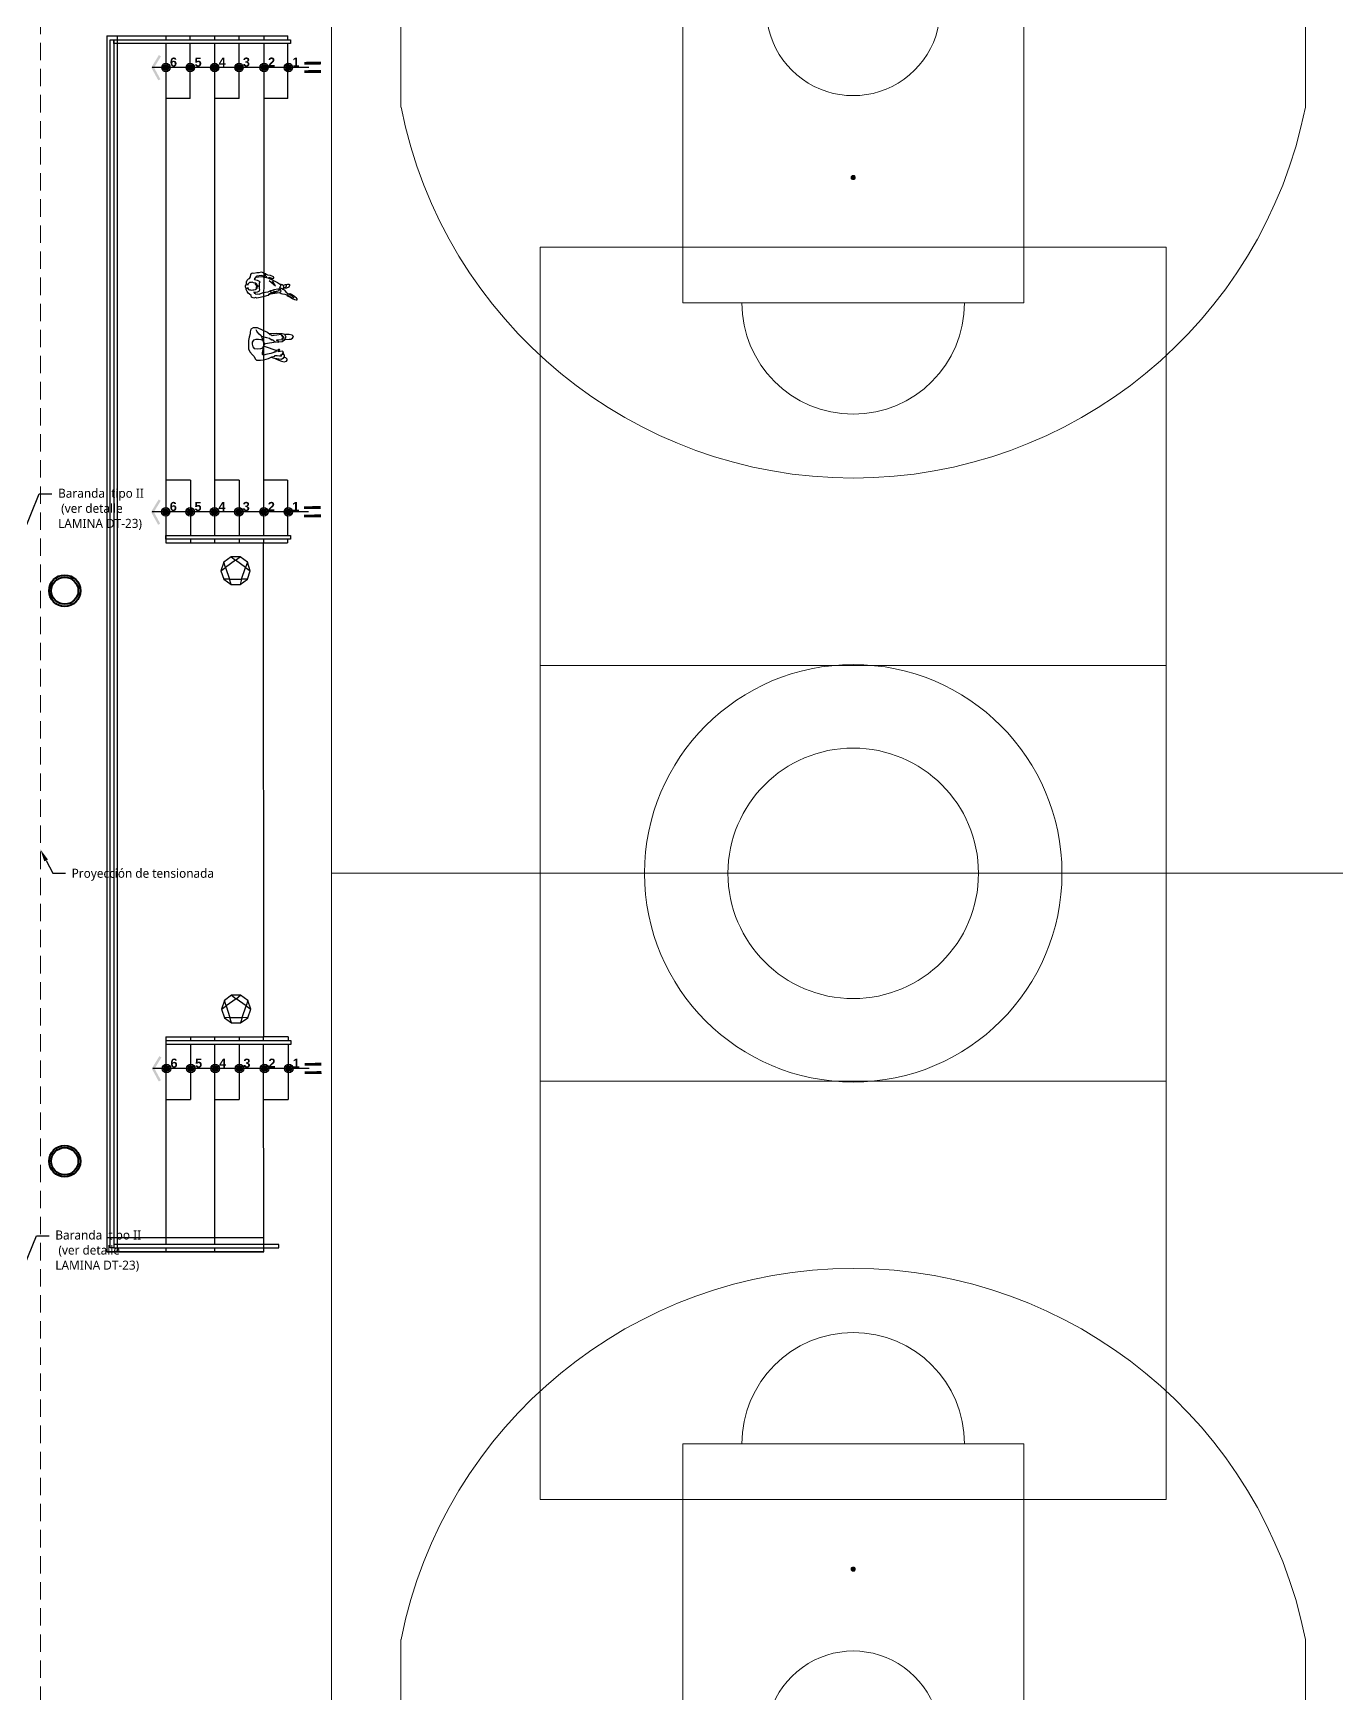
# Model space of a CAD drawing. Header units: metres. Extents: x 28 to 148, y 23 to 113.
# Drawn here: x 54.74 to 73.47, y 52.92 to 76.79 of the extents above; entities that cross this region are included whole.
import ezdxf
from ezdxf import colors
from ezdxf.entities.mleader import LeaderData, LeaderLine
from ezdxf.enums import TextEntityAlignment as Align
from ezdxf.math import Vec2, Vec3

# ---------------------------------------------------------------- set-up
doc = ezdxf.new("R2010")
doc.units = ezdxf.units.M
doc.linetypes.add('DASHED2', pattern=[0.375, 0.25, -0.125])
for name, color, linetype, lineweight in [('04', 135, 'Continuous', 40), ('0_Pluma_Nº__1', 8, 'Continuous', 9), ('0_Pluma_Nº__2', 250, 'Continuous', 20), ('letras sr', 7, 'Continuous', 5), ('Proyeccciones', 1, 'DASHED2', 18)]:
    doc.layers.add(name, color=color, linetype=linetype, lineweight=lineweight)
doc.styles.add('Generales', font='trebuc.ttf', dxfattribs={"height": 0.1})
doc.styles.add('TURBO_NPT', font='sanssb__.ttf')

# ---------------------------------------------------------------- blocks, each defined once
blk = doc.blocks.new('CANCHA TOTAL')
at = {"layer": '0_Pluma_Nº__1'}
h = blk.add_hatch(color=256, dxfattribs=at)
h.dxf.hatch_style = 1
h.paths.add_polyline_path([(872.982, -120.415, -1), (872.982, -120.475, -1)])
h = blk.add_hatch(color=256, dxfattribs=at)
h.dxf.hatch_style = 1
h.paths.add_polyline_path([(872.982, -140.475, 1), (872.982, -140.415, 1)])
for p, q in [((880.482, -116.445), (865.482, -116.445)), ((865.482, -116.445), (865.482, -144.445)), ((880.482, -116.445), (865.482, -116.445)), ((865.482, -116.445), (865.482, -144.445)), ((866.482, -119.435), (866.482, -116.445)), ((870.532, -122.245), (870.532, -116.445)), ((870.532, -116.445), (870.532, -122.245)), ((871.482, -116.445), (874.482, -116.445)), ((871.482, -116.445), (874.482, -116.445)), ((871.482, -116.445), (874.482, -116.445)), ((875.432, -122.245), (875.432, -116.445)), ((875.432, -116.445), (875.432, -122.245)), ((879.482, -116.445), (879.482, -119.435)), ((879.482, -116.445), (879.482, -119.435)), ((880.482, -144.445), (880.482, -116.445)), ((880.482, -144.445), (880.482, -116.445)), ((874.175, -117.645), (871.789, -117.645)), ((866.482, -118.195), (879.482, -118.195)), ((868.482, -121.445), (868.482, -139.445)), ((877.482, -121.445), (868.482, -121.445)), ((877.482, -139.445), (877.482, -121.445)), ((875.432, -122.245), (870.532, -122.245)), ((870.532, -122.245), (875.432, -122.245)), ((868.482, -127.457), (877.482, -127.457)), ((865.482, -130.445), (880.482, -130.445)), ((868.482, -133.433), (877.482, -133.433)), ((877.482, -133.433), (868.482, -133.433)), ((870.532, -138.645), (875.432, -138.645)), ((870.532, -144.445), (870.532, -138.645)), ((875.432, -144.445), (875.432, -138.645)), ((868.482, -139.445), (877.482, -139.445)), ((866.482, -141.455), (866.482, -144.445)), ((879.482, -144.445), (879.482, -141.455)), ((866.482, -142.695), (879.482, -142.695)), ((874.175, -143.245), (871.789, -143.245)), ((865.482, -144.445), (880.482, -144.445)), ((865.482, -144.445), (880.482, -144.445)), ((871.482, -144.445), (874.482, -144.445)), ((871.482, -144.445), (874.482, -144.445)), ((871.482, -144.445), (874.482, -144.445))]:
    blk.add_line(p, q, dxfattribs=at)
for centre, radius in [((872.982, -120.445), 0.03), ((872.982, -130.445), 3), ((872.982, -130.445), 1.8), ((872.982, -140.445), 0.03)]:
    blk.add_circle(centre, radius, dxfattribs=at)
for centre, radius, start, end in [((872.982, -118.018), 1.25, 162.6433, 17.3567), ((872.982, -118.136), 6.628, 191.2965, 348.7035), ((872.982, -122.245), 1.6, 180, 0), ((872.982, -142.753), 6.628, 11.2965, 168.7035), ((872.982, -138.645), 1.6, 0, 180), ((872.982, -142.872), 1.25, 342.6433, 197.3567)]:
    blk.add_arc(centre, radius, start, end, dxfattribs=at)
blk = doc.blocks.new('A$Cc5122029')
at = {"layer": '04', "linetype": 'Continuous'}
for radius in [0.225, 0.195]:
    blk.add_circle((0, 0), radius, dxfattribs=at)

msp = doc.modelspace()

# ---------------------------------------------------------------- hatches: boundary and pattern name
at = {"true_color": 0x939598}
for points in [[(56.536, 76.112), (56.566, 76.128), (56.475, 76.295), (56.574, 76.457), (56.544, 76.475), (56.435, 76.296)], [(56.616, 76.267, -1), (56.675, 76.327, -1)], [(56.616, 76.327, -1), (56.676, 76.267, -1)], [(56.966, 76.267, -1), (57.025, 76.327, -1)], [(56.966, 76.327, -1), (57.026, 76.268, -1)], [(57.316, 76.267, -1), (57.375, 76.327, -1)], [(57.316, 76.327, -1), (57.376, 76.267, -1)], [(57.666, 76.267, -1), (57.725, 76.327, -1)], [(57.666, 76.327, -1), (57.726, 76.267, -1)], [(58.027, 76.267, -1), (58.086, 76.327, -1)], [(58.027, 76.327, -1), (58.086, 76.267, -1)], [(58.377, 76.267, -1), (58.436, 76.327, -1)], [(58.377, 76.327, -1), (58.436, 76.267, -1)], [(56.533, 69.725), (56.563, 69.741), (56.472, 69.908), (56.571, 70.07), (56.541, 70.088), (56.432, 69.909)], [(56.613, 69.88, -1), (56.673, 69.94, -1)], [(56.613, 69.94, -1), (56.673, 69.88, -1)], [(56.963, 69.88, -1), (57.023, 69.94, -1)], [(56.963, 69.94, -1), (57.023, 69.88, -1)], [(57.313, 69.88, -1), (57.373, 69.94, -1)], [(57.313, 69.94, -1), (57.373, 69.88, -1)], [(57.663, 69.88, -1), (57.723, 69.94, -1)], [(57.663, 69.94, -1), (57.723, 69.88, -1)], [(58.024, 69.88, -1), (58.083, 69.94, -1)], [(58.024, 69.94, -1), (58.083, 69.88, -1)], [(58.374, 69.88, -1), (58.433, 69.94, -1)], [(58.374, 69.94, -1), (58.433, 69.88, -1)], [(56.542, 61.724), (56.573, 61.74), (56.482, 61.907), (56.581, 62.069), (56.551, 62.087), (56.442, 61.908)], [(56.623, 61.879, -1), (56.682, 61.939, -1)], [(56.623, 61.939, -1), (56.682, 61.879, -1)], [(56.973, 61.879, -1), (57.032, 61.939, -1)], [(56.973, 61.939, -1), (57.032, 61.879, -1)], [(57.323, 61.879, -1), (57.382, 61.939, -1)], [(57.323, 61.939, -1), (57.382, 61.879, -1)], [(57.673, 61.879, -1), (57.732, 61.939, -1)], [(57.673, 61.939, -1), (57.732, 61.879, -1)], [(58.034, 61.879, -1), (58.093, 61.939, -1)], [(58.033, 61.939, -1), (58.093, 61.879, -1)], [(58.384, 61.879, -1), (58.443, 61.939, -1)], [(58.383, 61.939, -1), (58.443, 61.879, -1)]]:
    msp.add_hatch(color=252, dxfattribs=at).paths.add_polyline_path(points)
h = msp.add_hatch(color=252, dxfattribs=at)
h.paths.add_polyline_path([(58.874, 76.38), (58.874, 76.34), (58.634, 76.338), (58.634, 76.378)])
h.paths.add_polyline_path([(58.875, 76.26), (58.875, 76.22), (58.635, 76.218), (58.635, 76.258)])
h = msp.add_hatch(color=252, dxfattribs=at)
h.paths.add_polyline_path([(58.871, 69.993), (58.871, 69.953), (58.631, 69.951), (58.631, 69.991)])
h.paths.add_polyline_path([(58.872, 69.873), (58.872, 69.833), (58.632, 69.831), (58.632, 69.871)])
h = msp.add_hatch(color=252, dxfattribs=at)
h.paths.add_polyline_path([(58.88, 61.992), (58.881, 61.952), (58.641, 61.95), (58.64, 61.99)])
h.paths.add_polyline_path([(58.881, 61.872), (58.882, 61.832), (58.642, 61.83), (58.641, 61.87)])

# ---------------------------------------------------------------- linework, layer by layer
at = {"color": 252, "true_color": 0x939598}
for p, q in [((55.796, 76.751), (55.798, 59.274)), ((55.946, 76.751), (55.946, 59.274)), ((56.646, 76.751), (56.646, 76.694)), ((56.646, 76.644), (56.646, 69.464)), ((56.996, 76.694), (56.996, 76.751)), ((56.996, 75.851), (56.996, 76.644)), ((57.346, 76.751), (57.346, 76.694)), ((57.346, 76.644), (57.346, 69.569)), ((57.696, 76.694), (57.696, 76.751)), ((57.696, 75.851), (57.696, 76.644)), ((58.054, 76.644), (58.047, 69.569)), ((58.054, 76.752), (58.054, 76.694)), ((58.398, 76.694), (58.398, 76.752)), ((58.398, 75.851), (58.398, 76.644)), ((56.996, 75.851), (56.646, 75.851)), ((57.696, 75.851), (57.346, 75.851)), ((58.398, 75.851), (58.048, 75.851)), ((58.054, 73.299), (58.054, 73.284)), ((58.077, 73.331), (58.071, 73.323)), ((58.071, 73.323), (58.072, 73.309)), ((58.072, 73.309), (58.079, 73.299)), ((57.948, 73.182), (57.955, 73.164)), ((57.957, 73.146), (57.953, 73.127)), ((58.156, 73.087), (58.149, 73.08)), ((58.149, 73.08), (58.149, 73.072)), ((58.149, 73.072), (58.157, 73.064)), ((58.157, 73.064), (58.165, 73.063)), ((58.207, 73.078), (58.19, 73.079)), ((58.217, 73.074), (58.207, 73.078)), ((58.228, 73.075), (58.217, 73.074)), ((58.238, 73.075), (58.228, 73.075)), ((57.934, 72.557), (57.899, 72.554)), ((57.964, 72.553), (57.934, 72.557)), ((57.833, 72.374), (57.832, 72.254)), ((57.842, 72.419), (57.833, 72.374)), ((57.856, 72.469), (57.842, 72.419)), ((57.857, 72.5), (57.856, 72.469)), ((57.868, 72.536), (57.857, 72.5)), ((57.899, 72.554), (57.868, 72.536)), ((57.886, 72.35), (57.884, 72.319)), ((57.884, 72.319), (57.893, 72.28)), ((57.905, 72.376), (57.886, 72.35)), ((57.94, 72.386), (57.905, 72.376)), ((57.977, 72.388), (57.94, 72.386)), ((57.95, 72.509), (57.941, 72.526)), ((57.962, 72.491), (57.95, 72.509)), ((57.988, 72.463), (57.962, 72.491)), ((58.105, 72.49), (57.964, 72.553)), ((58.016, 72.385), (57.977, 72.388)), ((58.016, 72.439), (57.988, 72.463)), ((58.028, 72.41), (58.016, 72.439)), ((58.037, 72.374), (58.016, 72.385)), ((58.021, 72.434), (58.09, 72.416)), ((58.04, 72.377), (58.028, 72.41)), ((58.046, 72.352), (58.037, 72.374)), ((58.054, 72.337), (58.046, 72.352)), ((58.063, 72.334), (58.054, 72.337)), ((58.069, 72.325), (58.063, 72.334)), ((58.067, 72.316), (58.069, 72.325)), ((58.075, 72.331), (58.225, 72.352)), ((58.09, 72.416), (58.132, 72.407)), ((58.142, 72.454), (58.105, 72.49)), ((58.132, 72.407), (58.163, 72.385)), ((58.234, 72.472), (58.135, 72.469)), ((58.165, 72.448), (58.142, 72.454)), ((58.163, 72.385), (58.174, 72.389)), ((58.174, 72.439), (58.165, 72.448)), ((58.184, 72.443), (58.174, 72.439)), ((58.174, 72.389), (58.187, 72.376)), ((58.201, 72.443), (58.184, 72.443)), ((58.187, 72.376), (58.201, 72.361)), ((58.24, 72.451), (58.201, 72.443)), ((58.201, 72.361), (58.237, 72.356)), ((58.318, 72.467), (58.234, 72.472)), ((58.237, 72.356), (58.258, 72.347)), ((58.238, 72.383), (58.327, 72.388)), ((58.238, 72.374), (58.238, 72.383)), ((58.268, 72.359), (58.238, 72.374)), ((58.303, 72.458), (58.24, 72.451)), ((58.258, 72.347), (58.268, 72.352)), ((58.268, 72.352), (58.268, 72.359)), ((58.27, 72.356), (58.318, 72.358)), ((58.309, 72.449), (58.303, 72.458)), ((58.307, 72.442), (58.309, 72.449)), ((58.325, 72.439), (58.307, 72.442)), ((58.31, 72.404), (58.339, 72.41)), ((58.328, 72.403), (58.31, 72.404)), ((58.315, 72.425), (58.325, 72.431)), ((58.333, 72.424), (58.315, 72.425)), ((58.354, 72.457), (58.318, 72.467)), ((58.318, 72.358), (58.352, 72.385)), ((58.325, 72.431), (58.325, 72.439)), ((58.327, 72.388), (58.33, 72.395)), ((58.33, 72.395), (58.328, 72.403)), ((58.34, 72.422), (58.333, 72.424)), ((58.339, 72.41), (58.34, 72.422)), ((58.352, 72.385), (58.372, 72.421)), ((58.372, 72.421), (58.354, 72.457)), ((58.357, 72.386), (58.419, 72.391)), ((58.375, 72.461), (58.364, 72.457)), ((58.416, 72.46), (58.375, 72.461)), ((58.458, 72.449), (58.416, 72.46)), ((58.419, 72.391), (58.443, 72.391)), ((58.443, 72.391), (58.465, 72.406)), ((58.477, 72.431), (58.458, 72.449)), ((58.465, 72.406), (58.477, 72.431)), ((57.832, 72.254), (57.85, 72.212)), ((57.85, 72.212), (57.89, 72.166)), ((57.89, 72.166), (57.913, 72.145)), ((57.893, 72.28), (57.916, 72.259)), ((57.913, 72.145), (57.928, 72.11)), ((57.916, 72.259), (57.964, 72.254)), ((57.928, 72.11), (57.946, 72.092)), ((57.946, 72.092), (58.006, 72.088)), ((57.964, 72.254), (58.01, 72.257)), ((58.006, 72.088), (58.055, 72.095)), ((58.01, 72.257), (58.037, 72.266)), ((58.033, 72.196), (58.042, 72.242)), ((58.034, 72.173), (58.033, 72.196)), ((58.039, 72.166), (58.034, 72.173)), ((58.037, 72.266), (58.048, 72.281)), ((58.052, 72.163), (58.039, 72.166)), ((58.042, 72.242), (58.042, 72.268)), ((58.048, 72.281), (58.055, 72.304)), ((58.082, 72.17), (58.052, 72.163)), ((58.054, 72.31), (58.067, 72.316)), ((58.055, 72.304), (58.054, 72.31)), ((58.055, 72.095), (58.12, 72.116)), ((58.057, 72.292), (58.241, 72.23)), ((58.154, 72.185), (58.082, 72.17)), ((58.12, 72.116), (58.166, 72.137)), ((58.195, 72.2), (58.154, 72.185)), ((58.211, 72.116), (58.157, 72.128)), ((58.166, 72.137), (58.21, 72.148)), ((58.211, 72.209), (58.195, 72.2)), ((58.21, 72.148), (58.213, 72.157)), ((58.214, 72.205), (58.211, 72.209)), ((58.27, 72.103), (58.211, 72.116)), ((58.213, 72.157), (58.246, 72.157)), ((58.234, 72.229), (58.214, 72.205)), ((58.222, 72.11), (58.306, 72.076)), ((58.256, 72.235), (58.234, 72.229)), ((58.246, 72.157), (58.277, 72.154)), ((58.27, 72.244), (58.256, 72.235)), ((58.259, 72.217), (58.282, 72.238)), ((58.261, 72.212), (58.259, 72.217)), ((58.321, 72.221), (58.261, 72.212)), ((58.279, 72.244), (58.27, 72.244)), ((58.306, 72.098), (58.27, 72.103)), ((58.277, 72.154), (58.306, 72.155)), ((58.282, 72.238), (58.279, 72.244)), ((58.295, 72.169), (58.325, 72.178)), ((58.309, 72.164), (58.295, 72.169)), ((58.306, 72.155), (58.309, 72.164)), ((58.328, 72.113), (58.306, 72.098)), ((58.318, 72.185), (58.334, 72.193)), ((58.327, 72.182), (58.318, 72.185)), ((58.331, 72.212), (58.321, 72.221)), ((58.324, 72.202), (58.331, 72.212)), ((58.334, 72.2), (58.324, 72.202)), ((58.325, 72.178), (58.327, 72.182)), ((58.327, 72.185), (58.345, 72.161)), ((58.345, 72.136), (58.328, 72.113)), ((58.334, 72.193), (58.334, 72.2)), ((58.345, 72.161), (58.345, 72.136)), ((58.369, 72.124), (58.345, 72.13)), ((58.39, 72.107), (58.369, 72.124)), ((58.379, 72.076), (58.39, 72.091)), ((58.39, 72.091), (58.39, 72.107)), ((58.306, 72.076), (58.346, 72.065)), ((58.346, 72.065), (58.379, 72.076)), ((57, 70.364), (56.65, 70.364)), ((57, 70.364), (57, 69.569)), ((57.7, 70.364), (57.35, 70.364)), ((57.7, 70.364), (57.7, 69.569)), ((58.395, 70.364), (58.045, 70.364)), ((58.395, 70.364), (58.395, 69.569)), ((56.646, 69.464), (58.046, 69.464)), ((57, 69.519), (57, 69.464)), ((57.346, 69.519), (57.346, 69.464)), ((57.7, 69.519), (57.7, 69.464)), ((58.045, 69.464), (58.046, 62.365)), ((58.045, 69.464), (58.395, 69.464)), ((58.047, 69.519), (58.047, 69.464)), ((58.395, 69.519), (58.395, 69.464)), ((57.581, 69.264), (57.646, 69.214)), ((57.646, 69.214), (57.711, 69.264)), ((57.436, 69.064), (57.503, 69.111)), ((57.503, 69.111), (57.476, 69.188)), ((57.816, 69.188), (57.788, 69.111)), ((57.788, 69.111), (57.856, 69.064)), ((57.558, 68.943), (57.476, 68.941)), ((57.581, 68.864), (57.558, 68.943)), ((57.734, 68.943), (57.711, 68.864)), ((57.816, 68.941), (57.734, 68.943)), ((57.444, 62.763), (57.512, 62.81)), ((57.512, 62.81), (57.485, 62.887)), ((57.59, 62.963), (57.654, 62.913)), ((57.654, 62.913), (57.719, 62.963)), ((57.824, 62.887), (57.797, 62.81)), ((57.797, 62.81), (57.864, 62.763)), ((57.566, 62.642), (57.485, 62.64)), ((57.59, 62.564), (57.566, 62.642)), ((57.743, 62.642), (57.719, 62.564)), ((57.824, 62.64), (57.743, 62.642)), ((56.646, 62.363), (58.054, 62.365)), ((56.646, 62.365), (56.646, 59.382)), ((57, 62.363), (57, 62.308)), ((57.346, 62.363), (57.346, 62.308)), ((57.7, 62.363), (57.7, 62.308)), ((58.044, 62.365), (58.044, 62.308)), ((58.404, 62.365), (58.054, 62.365)), ((58.404, 62.363), (58.404, 62.308)), ((57, 62.258), (57, 61.463)), ((57.346, 62.258), (57.346, 59.382)), ((57.7, 62.258), (57.7, 61.463)), ((58.044, 62.258), (58.05, 59.274)), ((58.404, 62.258), (58.404, 61.463)), ((56.648, 61.463), (56.998, 61.463)), ((57.348, 61.463), (57.698, 61.463)), ((58.047, 61.463), (58.404, 61.463)), ((58.05, 59.274), (55.796, 59.274)), ((56.646, 59.332), (56.646, 59.274)), ((57.346, 59.332), (57.346, 59.274))]:
    msp.add_line(p, q, dxfattribs=at)
for points in [[(55.796, 76.751), (58.398, 76.752)], [(55.896, 76.694), (55.896, 59.332), (55.846, 59.332), (55.846, 76.694), (55.896, 76.694)], [(58.438, 76.644), (55.946, 76.644), (55.896, 76.644), (55.896, 76.694), (58.438, 76.694), (58.438, 76.644)], [(58.699, 76.297), (56.45, 76.297)], [(57.802, 73.182), (57.805, 73.218), (57.815, 73.241), (57.831, 73.261), (57.844, 73.265), (57.849, 73.265), (57.862, 73.288), (57.868, 73.323), (57.882, 73.339), (57.887, 73.339), (57.899, 73.344), (57.911, 73.342), (57.953, 73.352), (57.986, 73.352), (58.02, 73.359), (58.039, 73.352), (58.042, 73.344), (58.079, 73.337), (58.085, 73.327), (58.107, 73.317), (58.143, 73.312), (58.187, 73.292), (58.185, 73.287), (58.192, 73.282), (58.194, 73.275), (58.198, 73.267), (58.192, 73.263), (58.187, 73.263), (58.186, 73.258), (58.127, 73.279), (58.123, 73.275), (58.151, 73.255), (58.144, 73.253), (58.116, 73.269), (58.097, 73.276), (58.092, 73.292), (58.084, 73.299), (58.081, 73.293), (58.034, 73.304), (58.013, 73.306), (57.954, 73.296), (57.941, 73.291), (57.94, 73.282), (57.932, 73.284), (57.927, 73.265), (57.917, 73.267), (57.917, 73.252), (57.912, 73.242)], [(57.941, 73.283), (57.974, 73.288), (58.018, 73.291), (58.065, 73.282), (58.093, 73.279)], [(57.904, 73.074), (57.912, 73.067), (57.915, 73.053), (57.924, 73.053), (57.936, 73.041), (57.957, 73.044), (57.986, 73.041), (58.041, 73.061), (58.079, 73.07), (58.115, 73.072), (58.153, 73.092), (58.168, 73.091), (58.203, 73.104), (58.253, 73.118), (58.259, 73.114), (58.266, 73.114), (58.267, 73.108), (58.275, 73.104), (58.266, 73.093), (58.27, 73.088), (58.238, 73.075), (58.236, 73.067), (58.209, 73.061), (58.187, 73.061), (58.175, 73.063), (58.168, 73.059), (58.158, 73.051), (58.123, 73.037), (58.109, 73.019), (58.056, 73.004), (58.001, 72.991), (57.954, 72.982), (57.931, 72.989), (57.91, 72.983), (57.876, 72.996), (57.869, 73.021), (57.847, 73.04), (57.826, 73.054), (57.811, 73.075), (57.801, 73.105), (57.801, 73.123)], [(57.919, 73.249), (57.958, 73.242), (57.986, 73.227), (57.993, 73.214), (57.988, 73.191), (57.984, 73.155), (57.988, 73.119), (57.992, 73.101), (57.987, 73.085), (57.979, 73.079), (57.957, 73.067), (57.934, 73.063), (57.917, 73.061)], [(57.936, 73.11), (57.946, 73.119), (57.949, 73.136), (57.95, 73.159), (57.938, 73.177), (57.927, 73.181), (57.932, 73.182), (57.934, 73.191), (57.927, 73.198)], [(58.154, 73.258), (58.203, 73.231), (58.247, 73.208), (58.28, 73.189), (58.296, 73.169), (58.288, 73.146), (58.276, 73.136), (58.288, 73.106), (58.295, 73.087), (58.291, 73.071), (58.279, 73.058), (58.246, 73.054), (58.211, 73.049), (58.144, 73.038), (58.127, 73.03)], [(58.127, 73.236), (58.219, 73.159), (58.179, 73.224)], [(58.279, 73.135), (58.291, 73.13), (58.309, 73.119), (58.327, 73.112), (58.346, 73.1), (58.37, 73.071), (58.401, 73.045), (58.429, 73.034), (58.48, 73.003), (58.486, 72.991), (58.48, 72.983), (58.466, 72.982), (58.437, 72.995), (58.414, 73.01), (58.389, 73.023), (58.36, 73.036), (58.322, 73.04), (58.304, 73.046), (58.281, 73.058)], [(58.329, 73.117), (58.338, 73.129), (58.338, 73.14), (58.335, 73.16), (58.322, 73.174), (58.3, 73.178), (58.292, 73.177)], [(58.34, 73.134), (58.36, 73.138), (58.374, 73.147), (58.38, 73.156), (58.38, 73.167), (58.367, 73.172), (58.344, 73.167), (58.334, 73.163)], [(58.335, 73.168), (58.365, 73.178), (58.395, 73.185), (58.414, 73.184), (58.423, 73.176), (58.422, 73.163), (58.41, 73.14), (58.38, 73.125), (58.34, 73.122)], [(58.406, 73.046), (58.427, 73.047), (58.452, 73.038), (58.477, 73.019), (58.494, 73.008), (58.515, 72.989), (58.526, 72.972), (58.528, 72.955), (58.517, 72.952), (58.497, 72.956), (58.473, 72.968), (58.456, 72.977), (58.437, 72.99), (58.405, 73.007), (58.393, 73.012), (58.387, 73.021)], [(58.697, 69.91), (56.447, 69.91)], [(58.435, 69.519), (56.646, 69.519), (56.646, 69.519), (56.646, 69.569), (58.435, 69.569), (58.435, 69.519)], [(58.444, 62.308), (56.646, 62.308), (56.646, 62.308), (56.646, 62.258), (58.444, 62.258), (58.444, 62.308)], [(58.706, 61.909), (56.457, 61.909)], [(58.27, 59.382), (55.946, 59.382), (55.896, 59.382), (55.896, 59.332), (58.27, 59.331), (58.27, 59.381)]]:
    msp.add_lwpolyline(points, dxfattribs=at)
for points in [[(57.972, 73.158), (57.964, 73.164), (57.955, 73.168), (57.951, 73.185), (57.938, 73.197), (57.903, 73.204), (57.887, 73.21), (57.869, 73.207), (57.847, 73.206), (57.83, 73.194), (57.822, 73.182), (57.821, 73.169), (57.818, 73.178), (57.805, 73.181), (57.794, 73.174), (57.785, 73.159), (57.785, 73.144), (57.789, 73.134), (57.801, 73.127), (57.817, 73.126), (57.823, 73.134), (57.823, 73.121), (57.834, 73.108), (57.848, 73.1), (57.862, 73.1), (57.874, 73.096), (57.895, 73.1), (57.911, 73.101), (57.932, 73.105), (57.944, 73.112), (57.955, 73.125), (57.958, 73.142), (57.964, 73.145), (57.973, 73.154)], [(57.581, 69.264), (57.476, 69.188), (57.436, 69.064), (57.476, 68.941), (57.581, 68.864), (57.711, 68.864), (57.816, 68.941), (57.856, 69.064), (57.816, 69.188), (57.711, 69.264)], [(57.646, 69.214), (57.503, 69.111), (57.558, 68.943), (57.734, 68.943), (57.788, 69.111)], [(57.59, 62.963), (57.485, 62.887), (57.444, 62.763), (57.485, 62.64), (57.59, 62.564), (57.719, 62.564), (57.824, 62.64), (57.864, 62.763), (57.824, 62.887), (57.719, 62.963)], [(57.654, 62.913), (57.512, 62.81), (57.566, 62.642), (57.743, 62.642), (57.797, 62.81)], [(55.796, 59.474), (55.796, 59.274), (58.055, 59.275), (58.055, 59.475)]]:
    msp.add_lwpolyline(points, close=True, dxfattribs=at)
for centre, radius in [((56.646, 76.297), 0.061), ((56.646, 76.297), 0.042), ((56.646, 76.297), 0.042), ((56.646, 76.297), 0.042), ((56.646, 76.297), 0.042), ((56.996, 76.297), 0.061), ((56.996, 76.297), 0.042), ((56.996, 76.297), 0.042), ((56.996, 76.297), 0.042), ((56.996, 76.297), 0.042), ((57.346, 76.297), 0.061), ((57.346, 76.297), 0.042), ((57.346, 76.297), 0.042), ((57.346, 76.297), 0.042), ((57.346, 76.297), 0.042), ((57.696, 76.297), 0.061), ((57.696, 76.297), 0.042), ((57.696, 76.297), 0.042), ((57.696, 76.297), 0.042), ((57.696, 76.297), 0.042), ((58.056, 76.297), 0.061), ((58.056, 76.297), 0.042), ((58.056, 76.297), 0.042), ((58.056, 76.297), 0.042), ((58.056, 76.297), 0.042), ((58.406, 76.297), 0.061), ((58.406, 76.297), 0.042), ((58.406, 76.297), 0.042), ((58.406, 76.297), 0.042), ((58.406, 76.297), 0.042), ((56.643, 69.91), 0.061), ((56.643, 69.91), 0.042), ((56.643, 69.91), 0.042), ((56.643, 69.91), 0.042), ((56.643, 69.91), 0.042), ((56.993, 69.91), 0.061), ((56.993, 69.91), 0.042), ((56.993, 69.91), 0.042), ((56.993, 69.91), 0.042), ((56.993, 69.91), 0.042), ((57.343, 69.91), 0.061), ((57.343, 69.91), 0.042), ((57.343, 69.91), 0.042), ((57.343, 69.91), 0.042), ((57.343, 69.91), 0.042), ((57.693, 69.91), 0.061), ((57.693, 69.91), 0.042), ((57.693, 69.91), 0.042), ((57.693, 69.91), 0.042), ((57.693, 69.91), 0.042), ((58.054, 69.91), 0.061), ((58.054, 69.91), 0.042), ((58.054, 69.91), 0.042), ((58.054, 69.91), 0.042), ((58.054, 69.91), 0.042), ((58.404, 69.91), 0.061), ((58.404, 69.91), 0.042), ((58.404, 69.91), 0.042), ((58.404, 69.91), 0.042), ((58.404, 69.91), 0.042), ((56.653, 61.909), 0.061), ((56.653, 61.909), 0.042), ((56.653, 61.909), 0.042), ((56.653, 61.909), 0.042), ((56.653, 61.909), 0.042), ((57.003, 61.909), 0.061), ((57.003, 61.909), 0.042), ((57.003, 61.909), 0.042), ((57.003, 61.909), 0.042), ((57.003, 61.909), 0.042), ((57.353, 61.909), 0.061), ((57.353, 61.909), 0.042), ((57.353, 61.909), 0.042), ((57.353, 61.909), 0.042), ((57.353, 61.909), 0.042), ((57.703, 61.909), 0.061), ((57.703, 61.909), 0.042), ((57.703, 61.909), 0.042), ((57.703, 61.909), 0.042), ((57.703, 61.909), 0.042), ((58.063, 61.909), 0.061), ((58.063, 61.909), 0.042), ((58.063, 61.909), 0.042), ((58.063, 61.909), 0.042), ((58.063, 61.909), 0.042), ((58.413, 61.909), 0.061), ((58.413, 61.909), 0.042), ((58.413, 61.909), 0.042), ((58.413, 61.909), 0.042), ((58.413, 61.909), 0.042)]:
    msp.add_circle(centre, radius, dxfattribs=at)
at = {"layer": 'Proyeccciones', "color": 2}
msp.add_lwpolyline([(54.841, 78.903), (77.821, 78.903), (77.821, 50.527), (54.841, 50.527)], close=True, dxfattribs=at)

# ---------------------------------------------------------------- block references
at = {"color": 2, "lineweight": 80}
for p in [(55.191, 68.777), (55.191, 60.577)]:
    msp.add_blockref('A$Cc5122029', p, dxfattribs=at)
at = {"layer": '0_Pluma_Nº__2', "xscale": -1}
msp.add_blockref('CANCHA TOTAL', (939.506, 195.16), dxfattribs=at)

# ---------------------------------------------------------------- texts
at = {"color": 252, "true_color": 0x939598, "style": 'TURBO_NPT'}
for tag, p in [('6', (56.704, 76.271)), ('5', (57.058, 76.271)), ('4', (57.404, 76.271)), ('3', (57.752, 76.271)), ('2', (58.113, 76.271)), ('1', (58.463, 76.271)), ('6', (56.701, 69.884)), ('5', (57.056, 69.884)), ('4', (57.401, 69.884)), ('3', (57.749, 69.884)), ('2', (58.11, 69.884)), ('1', (58.46, 69.884)), ('6', (56.711, 61.883)), ('5', (57.065, 61.883)), ('4', (57.411, 61.883)), ('3', (57.759, 61.883)), ('2', (58.119, 61.883)), ('1', (58.469, 61.883))]:
    msp.add_attdef(tag, text='1', height=0.13, rotation=0, dxfattribs=at).set_placement(p, align=Align.BOTTOM_LEFT)

# ---------------------------------------------------------------- leaders
at = {"color": 252, "true_color": 0x939598}
ml = msp.add_multileader_mtext('Standard', dxfattribs=at)
ml.set_content('Proyección de tensionada', color=(147, 149, 152), style='Generales')
ml.set_leader_properties()
ml.build(insert=Vec2(0, 0))
ml.multileader.update_dxf_attribs({"text_right_attachment_type": 6, "dogleg_length": 0.36, "arrow_head_size": 0.18})
ctx = ml.context
ctx.base_point, ctx.char_height, ctx.arrow_head_size, ctx.landing_gap_size, ctx.plane_origin = Vec3(55.201, 64.715), 0.13, 0.18, 0.09, Vec3(54.131, 65.396)
ctx.right_attachment = 6
notes = []
notes.append((ctx, [(1, (1, 1, 0), (55.018, 64.715), (1, 0), 0.183, [(0, [(54.841, 65.06)], 0, [])])]))
ctx.mtext.insert, ctx.mtext.rotation, ctx.mtext.width, ctx.mtext.flow_direction = Vec3(55.291, 64.781), 6.283185, 1.98102, 5
at = {"layer": 'letras sr'}
ml = msp.add_multileader_mtext('Standard', dxfattribs=at)
ml.set_content('{\\H1.13043x;Baranda  tipo II\\P (ver detalle\\PLAMINA DT-23)} ', color=256, style='Generales')
ml.set_leader_properties()
ml.build(insert=Vec2(0, 0))
ml.multileader.update_dxf_attribs({"text_right_attachment_type": 6, "dogleg_length": 0.36, "arrow_head_size": 0.1})
ctx = ml.context
ctx.base_point, ctx.char_height, ctx.arrow_head_size, ctx.landing_gap_size, ctx.plane_origin = Vec3(55.006, 70.167), 0.115, 0.1, 0.09, Vec3(54.165, 69.93)
ctx.right_attachment = 6
notes.append((ctx, [(0, (1, 1, 0), (54.823, 70.167), (1, 0), 0.183, [(0, [(54.549, 69.482)], 0, [])])]))
ctx.mtext.insert, ctx.mtext.flow_direction = Vec3(55.096, 70.243), 5
ml = msp.add_multileader_mtext('Standard', dxfattribs=at)
ml.set_content('{\\H1.13043x;Baranda  tipo II\\P (ver detalle\\PLAMINA DT-23)} ', color=256, style='Generales')
ml.set_leader_properties()
ml.build(insert=Vec2(0, 0))
ml.multileader.update_dxf_attribs({"text_right_attachment_type": 6, "dogleg_length": 0.36, "arrow_head_size": 0.1})
ctx = ml.context
ctx.base_point, ctx.char_height, ctx.arrow_head_size, ctx.landing_gap_size, ctx.plane_origin = Vec3(54.966, 59.506), 0.115, 0.1, 0.09, Vec3(54.124, 59.27)
ctx.right_attachment = 6
notes.append((ctx, [(0, (1, 1, 0), (54.783, 59.506), (1, 0), 0.183, [(0, [(54.509, 58.821)], 0, [])])]))
ctx.mtext.insert, ctx.mtext.flow_direction = Vec3(55.056, 59.582), 5
for ctx, leaders in notes:
    for number, flags, end, landing, length, lines in leaders:
        leader = LeaderData()
        leader.index, (leader.has_last_leader_line, leader.has_dogleg_vector, leader.attachment_direction) = number, flags
        leader.last_leader_point, leader.dogleg_vector, leader.dogleg_length = Vec3(end), Vec3(landing), length
        for number, points, colour, breaks in lines:
            line = LeaderLine()
            line.index, line.vertices, line.color, line.breaks = number, Vec3.list(points), colors.encode_raw_color(colour), breaks
            leader.lines.append(line)
        ctx.leaders.append(leader)

doc.saveas('drawing.dxf')
